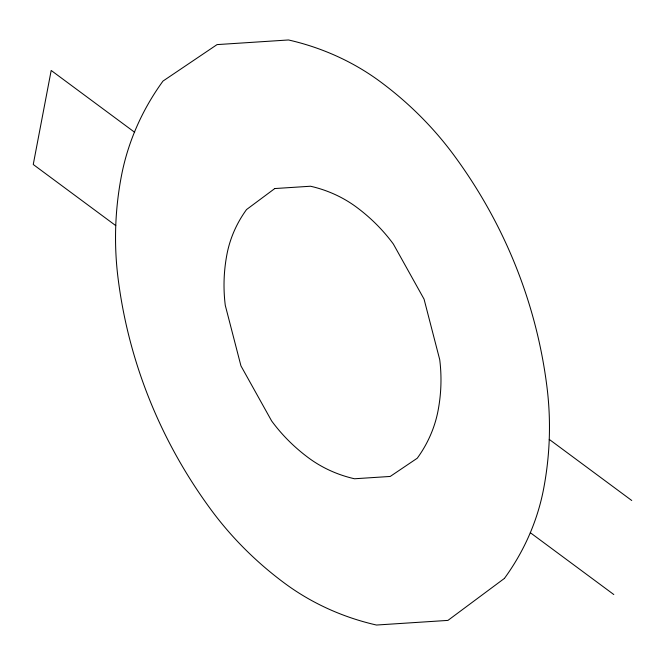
<?xml version="1.0" encoding="UTF-8"?>
<svg xmlns="http://www.w3.org/2000/svg" width="665" height="665" viewBox="0 0 665 665"><rect width="100%" height="100%" fill="white"/><g stroke="black" fill="none" stroke-linecap="round" stroke-linejoin="round"><path stroke-width="1" d="M134.687 132.31L51.188 70.457L33.25 164.496L115.76 225.618M549.24 439.382L631.75 500.504M530.313 532.69L613.812 594.543M274.778 188.552L246.54 209.55A123.474 112.801 -10.6 0 0 226.948 254.313A193.382 176.666 -10.6 0 0 225.277 305.335L240.946 365.875L271.628 420.937A193.382 176.666 -10.6 0 0 308.577 457.886A123.474 112.801 -10.6 0 0 354.495 478.767L390.222 476.448L417.254 458.218A131.113 119.775 -10.6 0 0 438.052 410.687A193.382 176.666 -10.6 0 0 439.723 359.665L424.054 299.125L393.372 244.063A193.382 176.666 -10.6 0 0 356.423 207.114A123.474 112.801 -10.6 0 0 310.505 186.233L274.778 188.552M504.427 578.4L447.944 620.395L376.49 625.034A246.956 225.601 -10.6 0 1 284.653 583.263A386.772 353.331 -10.6 0 1 210.763 509.365A584.302 533.787 -10.6 0 1 118.054 278.17A386.772 353.331 -10.6 0 1 121.387 176.117A262.226 239.55 -10.6 0 1 163 81.064L217.056 44.605L288.51 39.967A246.956 225.601 -10.6 0 1 380.347 81.737A386.772 353.331 -10.6 0 1 454.237 155.635A584.302 533.787 -10.6 0 1 546.946 386.831A386.772 353.331 -10.6 0 1 543.613 488.883A246.956 225.601 -10.6 0 1 504.427 578.4"/></g></svg>
